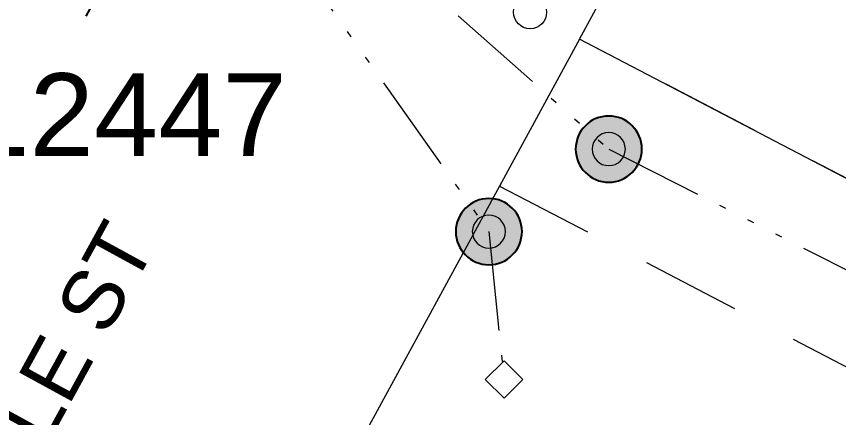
# Model space of a CAD drawing. Header units: metres. Extents: x 279683 to 1215799, y 6210454 to 24863887.
# Drawn here: x 280059.95 to 280084.77, y 6216981.89 to 6216994.01 of the extents above; entities that cross this region are included whole.
import ezdxf
from ezdxf.enums import TextEntityAlignment as Align

# ---------------------------------------------------------------- set-up
doc = ezdxf.new("R2010")
doc.units = ezdxf.units.M
for name, pattern in [('Dash', [5, 3, -2]), ('DASHED', [19.05, 12.7, -6.35]), ('PHANTOMX2', [6.6, 3, -0.75, 0.2, -0.75, 0.2, -0.75, 0.2, -0.75])]:
    doc.linetypes.add(name, pattern=pattern)
doc.layers.get('0').update_dxf_attribs({"color": 6})
doc.layers.add('_User Miscellaneous11', color=252, linetype='Continuous', lineweight=13, transparency=0.5)
for name, color, linetype, lineweight in [('_User Miscellaneous5', 121, 'Continuous', 13), ('Cadastre Developer_SP_NEW', 92, 'Continuous', 15), ('Cadastre Easements_SP_EXT', 58, 'DASHED', 15), ('Cadastre Land Parcels_SP_EXT', 118, 'Continuous', 15), ('Cadastre Road Names_SP_HV_LV_SL_EXT', 211, 'Continuous', 15), ('Services_SP_EXT', 42, 'PHANTOMX2', 20)]:
    doc.layers.add(name, color=color, linetype=linetype, lineweight=lineweight)
doc.layers.add('Equip_SP_HV_EXT', color=7, linetype='Continuous')
doc.layers.add('SupportsOH_SP_TR_HV_LV_SL_EXT', color=7, linetype='Continuous')
doc.styles.add('POLE_LABEL', font='arial.ttf', dxfattribs={"height": 2})
doc.styles.get("Standard").update_dxf_attribs({"font": 'arial.ttf'})

# ---------------------------------------------------------------- blocks, each defined once
blk = doc.blocks.new('CCP_EXT')
at = {"flags": 9}
for tag, p in [('ORIENTATION', (0, -0.8)), ('OWNED_BY', (0, -1)), ('USAGE', (0, -1.2)), ('LEGEND', (0, -1.4)), ('STATE', (0, -1.8)), ('LIFE_SUPPORT', (0, -1.6)), ('NOTES', (0, -2))]:
    blk.add_attdef(tag, text='', height=0.2, dxfattribs=at).set_placement(p, align=Align.MIDDLE_LEFT)
blk.add_wipeout([(0, 0.566), (0.566, 0), (0, -0.566), (-0.566, 0)])
blk.add_lwpolyline([(-0.566, 0), (0, 0.566), (0.566, 0), (0, -0.566), (-0.566, 0)])
at = {"flags": 1}
blk.add_attdef('Z', (0, 0), '', height=0.2, dxfattribs=at)
at = {"flags": 9}
for tag, p in [('CCP_TYPE', (0, 0)), ('CONSTRUCTED_VOLTAGE', (0, -0.2)), ('NO_PHASES', (0, -0.4)), ('OPERATING_VOLTAGE', (0, -0.6))]:
    blk.add_attdef(tag, text='', height=0.2, dxfattribs=at).set_placement(p, align=Align.MIDDLE_LEFT)
blk = doc.blocks.new('*U251')
blk.add_hatch(color=256).paths.add_polyline_path([(-1, 0, 1), (1, 0, 1)])
blk.add_lwpolyline([(-1, 0, 1), (1, 0, 1)], format="xyb", close=True)
at = {"flags": 8}
blk.add_attdef('pNumber', text='', height=2, dxfattribs=at).set_placement((0.922, 0.351), align=Align.MIDDLE_CENTER)
at = {"style": 'POLE_LABEL', "flags": 9}
for tag, p in [('STRUCTURE_PLANT_NUMBER', (-0.223, -2.121)), ('STREET_CODE', (-0.223, -2.349))]:
    blk.add_attdef(tag, text='', height=0.2, dxfattribs=at).set_placement(p, align=Align.MIDDLE_LEFT)
at = {"flags": 9}
for tag, p in [('OWNED_BY', (-0.223, -2.549)), ('PARENT', (-0.223, -2.749)), ('SPECIAL_USE', (-0.223, -2.949)), ('STATE', (-0.223, -3.149)), ('cLV', (-0.223, -3.549)), ('USAGE', (-0.223, -3.349)), ('hDepth', (-0.223, -3.749)), ('hDia', (-0.223, -3.949)), ('cHV', (-0.223, -4.149)), ('LBRACKET', (-0.223, -4.349)), ('LExisting', (-0.223, -4.549)), ('LANTNUMBER', (-0.223, -4.749)), ('LOther', (-0.223, -4.949)), ('LRemove', (-0.223, -5.149)), ('cLinedev', (-0.223, -5.549)), ('LEGEND', (-0.223, -5.349)), ('LOCATION', (-0.223, -5.749)), ('pExisting', (-0.223, -5.949)), ('PFNUMBER', (-0.223, -6.149)), ('pFooting', (-0.223, -6.549)), ('NEWPFNUMBER', (-0.223, -6.349)), ('pNew', (-0.223, -6.749)), ('pRelocate', (-0.223, -7.149)), ('pRemove', (-0.223, -7.349)), ('pReplace', (-0.223, -7.549)), ('pStay', (-0.223, -7.749)), ('pType', (-0.223, -7.949)), ('cspan', (-0.223, -8.149)), ('STREETNAME', (-0.223, -8.349)), ('SUBURB', (-0.223, -8.549)), ('NOTES', (-0.223, -8.749)), ('MAINTAINED_BY', (-0.222, -8.963)), ('OPERATED_BY', (-0.222, -9.163))]:
    blk.add_attdef(tag, text='', height=0.2, dxfattribs=at).set_placement(p, align=Align.MIDDLE_LEFT)
at = {"flags": 1}
blk.add_attdef('Z', (-0.223, -9.477), '', height=0.2, dxfattribs=at)
blk = doc.blocks.new('POLE_EXT')
blk.add_hatch(color=256).paths.add_polyline_path([(-1, 0, 1), (1, 0, 1)])
blk.add_lwpolyline([(-1, 0, 1), (1, 0, 1)], format="xyb", close=True)
at = {"flags": 8}
blk.add_attdef('pNumber', text='', height=2, dxfattribs=at).set_placement((2.5, 2.5), align=Align.MIDDLE_CENTER)
at = {"style": 'POLE_LABEL', "flags": 9}
for tag, p in [('STRUCTURE_PLANT_NUMBER', (1.355, 0.028)), ('STREET_CODE', (1.355, -0.2))]:
    blk.add_attdef(tag, text='', height=0.2, dxfattribs=at).set_placement(p, align=Align.MIDDLE_LEFT)
at = {"flags": 9}
for tag, p in [('OWNED_BY', (1.355, -0.4)), ('SPECIAL_USE', (1.355, -0.8)), ('PARENT', (1.355, -0.6)), ('STATE', (1.355, -1)), ('USAGE', (1.355, -1.2)), ('cLV', (1.355, -1.4)), ('hDepth', (1.355, -1.6)), ('hDia', (1.355, -1.8)), ('cHV', (1.355, -2)), ('LBRACKET', (1.355, -2.2)), ('LExisting', (1.355, -2.4)), ('LANTNUMBER', (1.355, -2.6)), ('LOther', (1.355, -2.8)), ('LRemove', (1.355, -3)), ('LEGEND', (1.355, -3.2)), ('cLinedev', (1.355, -3.4)), ('pExisting', (1.355, -3.8)), ('LOCATION', (1.355, -3.6)), ('PFNUMBER', (1.355, -4)), ('NEWPFNUMBER', (1.355, -4.2)), ('pFooting', (1.355, -4.4)), ('pNew', (1.355, -4.6)), ('pRelocate', (1.355, -5)), ('pRemove', (1.355, -5.2)), ('pReplace', (1.355, -5.4)), ('pStay', (1.355, -5.6)), ('pType', (1.355, -5.8)), ('cspan', (1.355, -6)), ('STREETNAME', (1.355, -6.2)), ('SUBURB', (1.355, -6.4)), ('NOTES', (1.355, -6.6)), ('OPERATED_BY', (1.355, -7.014)), ('MAINTAINED_BY', (1.355, -6.814))]:
    blk.add_attdef(tag, text='', height=0.2, dxfattribs=at).set_placement(p, align=Align.MIDDLE_LEFT)
at = {"flags": 1}
blk.add_attdef('Z', (1.355, -7.328), '', height=0.2, dxfattribs=at)
blk = doc.blocks.new('*U265')
at = {"layer": 'Equip_SP_HV_EXT'}
blk.add_line((3.339, 3.015), (8.339, 3.006), dxfattribs=at)
blk.add_arc((5.839, 3.011), 1.5, 359.9, 179.9, dxfattribs=at)
at = {"layer": 'Equip_SP_HV_EXT', "width": 0.9, "flags": 8}
blk.add_attdef('ASSET_NUM', text='', height=2, rotation=270, dxfattribs=at).set_placement((9.5, 0), align=Align.MIDDLE_CENTER)
at = {"layer": 'Equip_SP_HV_EXT'}
for tag, flags, p in [('STREET_CODE', 9, (0, 1.75)), ('ACTUAL_STATUS', 9, (0, 1.55)), ('CONSTRUCTED_VOLTAGE', 9, (0, 1.35)), ('OPERATING_VOLTAGE', 9, (0, 0.95)), ('NO_PHASES', 9, (0, 1.15)), ('ORIENTATION', 9, (0, 0.75)), ('OWNED_BY', 9, (0, 0.55)), ('OPERATED_BY', 9, (0, 0.35)), ('STATE', 9, (0, -0.05)), ('MAINTAINED_BY', 9, (0, 0.15)), ('SWITCH_TYPE', 9, (0, -0.25)), ('USAGE', 9, (0, -0.45)), ('LEGEND', 9, (0, -0.65)), ('LOCATION', 9, (0, -0.85)), ('STREETNAME', 9, (0, -1.05)), ('SUBURB', 9, (0, -1.25)), ('NOTES', 9, (0, -1.45)), ('LABEL_ALIGNMENT', 9, (0, -1.65)), ('Z', 1, (0, -1.85))]:
    blk.add_attdef(tag, text='', height=0.1, dxfattribs=dict(at, flags=flags)).set_placement(p, align=Align.MIDDLE_LEFT)

msp = doc.modelspace()

# ---------------------------------------------------------------- linework, layer by layer
at = {"layer": '_User Miscellaneous11'}
msp.add_circle((280075.4591, 6216994.1369), 0.5, dxfattribs=at)
at = {"layer": 'Cadastre Developer_SP_NEW', "flags": 128}
msp.add_lwpolyline([(280076.951, 6216993.322), (280086.601, 6217011.0645), (280120.9781, 6216992.8434), (280144.1811, 6217036.4857), (280146.1524, 6217035.4062), (280114.0434, 6216973.9442)], close=True, dxfattribs=at)
at = {"layer": 'Cadastre Land Parcels_SP_EXT', "linetype": 'Continuous'}
msp.add_lwpolyline([(280133.009, 6216958.385), (280135.406, 6216962.784), (280076.951, 6216993.322), (280074.537, 6216988.882), (280067.341, 6216975.65), (280111.948, 6216952.42), (280125.827, 6216945.19), (280133.009, 6216958.385)], close=True, dxfattribs=at)

# ---------------------------------------------------------------- block references
at = {"layer": '_User Miscellaneous5', "xscale": 0.5, "yscale": 0.5, "zscale": 0.5}
for name, p in [('*U251', (280077.835, 6216989.9979)), ('POLE_EXT', (280074.2147, 6216987.5048))]:
    msp.add_blockref(name, p, dxfattribs=at)
at = {"layer": 'Equip_SP_HV_EXT'}
ref = msp.add_blockref('*U265', (280063.4039, 6217002.7775), dxfattribs=dict(at, rotation=241.3335904136414))
ref.add_attrib('ASSET_NUM', '12447', dxfattribs={"height": 2.5}).set_placement((280058.403, 6216991.0391), align=Align.MIDDLE_LEFT)
at = {"layer": 'SupportsOH_SP_TR_HV_LV_SL_EXT'}
for name, p in [('*U251', (280077.835, 6216989.9979)), ('POLE_EXT', (280074.2147, 6216987.5048))]:
    msp.add_blockref(name, p, dxfattribs=at)

# ---------------------------------------------------------------- texts
at = {"layer": 'Cadastre Road Names_SP_HV_LV_SL_EXT'}
msp.add_text('ARGYLE ST', height=1.8, rotation=61.34584, dxfattribs=at).set_placement((280057.428, 6216974.7202))

# ---------------------------------------------------------------- next in the draw order: block references
at = {"layer": 'Services_SP_EXT'}
msp.add_blockref('CCP_EXT', (280074.6717, 6216983.036), dxfattribs=at)

# ---------------------------------------------------------------- next in the draw order: block references
msp.add_blockref('CCP_EXT', (280074.6717, 6216983.036), dxfattribs=at)

# ---------------------------------------------------------------- next in the draw order: linework, layer by layer
at = {"layer": 'Cadastre Easements_SP_EXT', "linetype": 'Dash'}
msp.add_lwpolyline([(280135.4059, 6216962.7839), (280076.9511, 6216993.3219), (280074.5371, 6216988.882), (280133.009, 6216958.3849), (280135.4059, 6216962.7839)], close=True, dxfattribs=at)
at = {"layer": 'Services_SP_EXT'}
for points in [[(280063.4038, 6217002.7775), (280077.835, 6216989.9979), (280149.4903, 6216953.5797)], [(280063.4039, 6217002.7775), (280074.2148, 6216987.5049), (280074.6716, 6216983.036)]]:
    msp.add_lwpolyline(points, dxfattribs=at)

doc.saveas('drawing.dxf')
